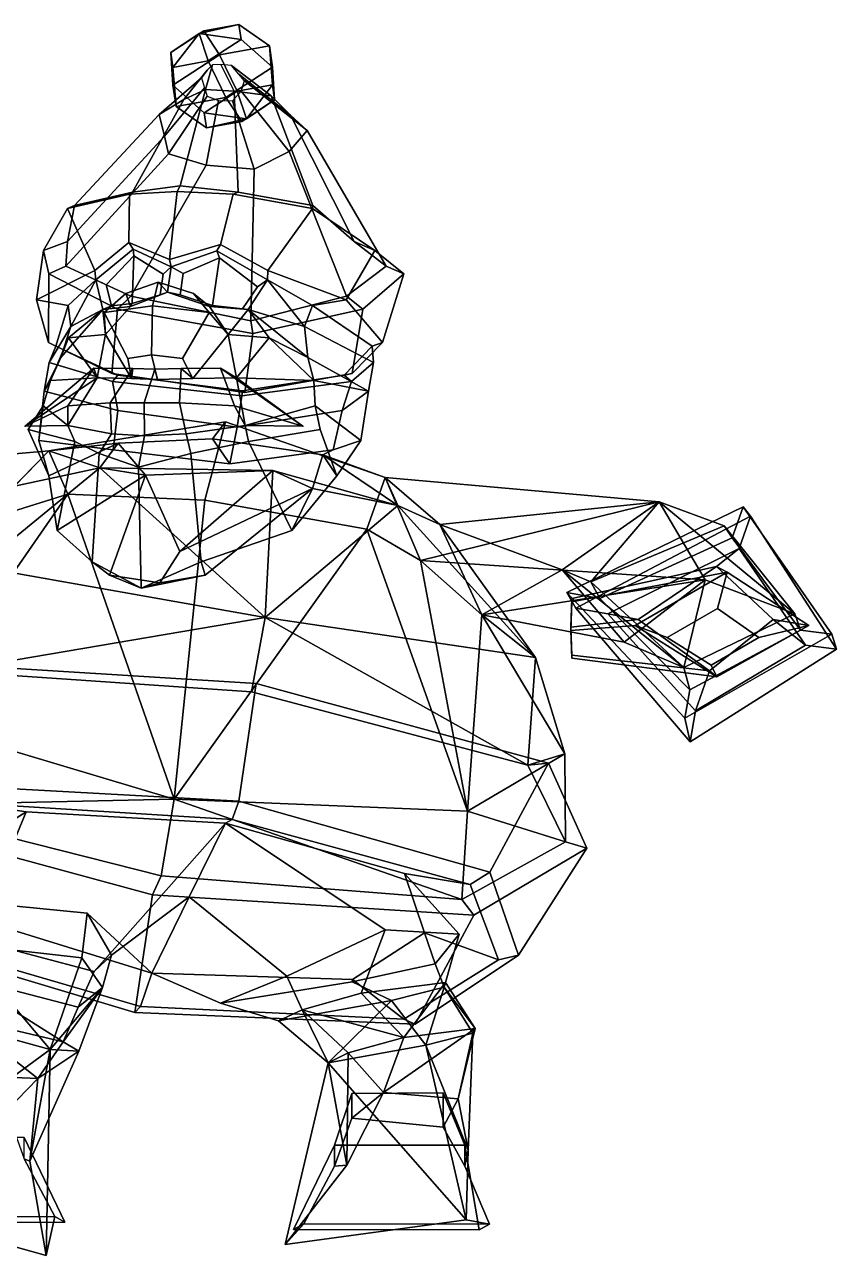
# Model space of a CAD drawing. Extents: x -246 to 247, y -165 to 294.
# Drawn here: x -55.6 to 247.1, y -165.2 to 293.6 of the extents above; entities that cross this region are included whole.
import ezdxf

# ---------------------------------------------------------------- set-up
doc = ezdxf.new("R2010")
doc.units = 0

msp = doc.modelspace()

# ---------------------------------------------------------------- linework, layer by layer
for p in [(-55.373653, 143.900757, 93.041885), (48.183823, 143.900757, 120.596436)]:
    msp.add_point(p)
for points in [[(9.488733, 290.291443, -33.429375), (11.242436, 291.227417, -49.882233), (-1.059914, 283.260742, -44.545975)], [(-1.059914, 283.260742, -44.545975), (11.242436, 291.227417, -49.882233), (17.13516, 282.297119, -61.428799), (-0.263017, 271.030579, -53.882263)], [(-0.230461, 277.665802, -30.458963), (9.488733, 290.291443, -33.429375), (-1.059914, 283.260742, -44.545975)], [(12.901345, 280.037476, -21.708155), (9.488733, 290.291443, -33.429375), (-0.230461, 277.665802, -30.458963)], [(9.488733, 290.291443, -33.429375), (24.374277, 293.599091, -41.131363), (11.242436, 291.227417, -49.882233)], [(25.203732, 288.00415, -27.044352), (24.374277, 293.599091, -41.131363), (9.488733, 290.291443, -33.429375)], [(12.901345, 280.037476, -21.708155), (25.203732, 288.00415, -27.044352), (9.488733, 290.291443, -33.429375)], [(24.374277, 293.599091, -41.131363), (35.706356, 285.651215, -49.053276), (17.13516, 282.297119, -61.428799), (11.242436, 291.227417, -49.882233)], [(36.879379, 277.738708, -29.131155), (35.706356, 285.651215, -49.053276), (24.374277, 293.599091, -41.131363), (25.203732, 288.00415, -27.044352)], [(19.481211, 266.472198, -21.58465), (36.879379, 277.738708, -29.131155), (25.203732, 288.00415, -27.044352), (12.901345, 280.037476, -21.708155)], [(36.846867, 271.103485, -52.554394), (23.715027, 268.731812, -61.305264), (17.13516, 282.297119, -61.428799), (35.706356, 285.651215, -49.053276)], [(36.879379, 277.738708, -29.131155), (37.676315, 265.508545, -38.467384), (36.846867, 271.103485, -52.554394), (35.706356, 285.651215, -49.053276)], [(0.910011, 263.118103, -33.960144), (-0.230461, 277.665802, -30.458963), (-1.059914, 283.260742, -44.545975), (-0.263017, 271.030579, -53.882263)], [(11.412676, 260.765137, -55.969006), (-0.263017, 271.030579, -53.882263), (17.13516, 282.297119, -61.428799), (23.715027, 268.731812, -61.305264)], [(19.481211, 266.472198, -21.58465), (12.901345, 280.037476, -21.708155), (-0.230461, 277.665802, -30.458963), (0.910011, 263.118103, -33.960144)], [(12.54805, 276.663452, -29.748035), (10.357633, 273.718323, -31.031528), (-5.427906, 260.049744, 17.986834), (3.867002, 265.697601, 25.313313)], [(14.523403, 278.665527, -28.905409), (12.54805, 276.663452, -29.748035), (3.867002, 265.697601, 25.313313), (11.874076, 269.427338, 30.135561)], [(14.523403, 278.665527, -28.905409), (11.874076, 269.427338, 30.135561), (22.531794, 268.831757, 29.263174), (17.585625, 278.71106, -29.071726)], [(17.585625, 278.71106, -29.071726), (22.531794, 268.831757, 29.263174), (36.368599, 267.068115, 26.831854), (21.638391, 278.30365, -29.517054)], [(19.481211, 266.472198, -21.58465), (25.373936, 257.541901, -33.131184), (37.676315, 265.508545, -38.467384), (36.879379, 277.738708, -29.131155)], [(21.638391, 278.30365, -29.517054), (36.368599, 267.068115, 26.831854), (43.642792, 259.871552, 17.332489), (24.257172, 275.135956, -31.203341)], [(10.357633, 273.718323, -31.031528), (11.574681, 269.980865, -32.906002), (-3.347291, 251.981079, 7.388399), (-5.427906, 260.049744, 17.986834)], [(0.910011, 263.118103, -33.960144), (-0.263017, 271.030579, -53.882263), (11.412676, 260.765137, -55.969006), (12.242128, 255.170212, -41.881992)], [(27.127636, 258.477844, -49.583988), (23.715027, 268.731812, -61.305264), (36.846867, 271.103485, -52.554394)], [(24.257172, 275.135956, -31.203341), (43.642792, 259.871552, 17.332489), (49.793224, 254.113968, 9.729734), (26.445908, 272.611786, -32.553326)], [(26.445908, 272.611786, -32.553326), (49.793224, 254.113968, 9.729734), (43.091194, 246.350861, -0.392722), (25.153917, 268.749512, -34.333637)], [(37.676315, 265.508545, -38.467384), (27.127636, 258.477844, -49.583988), (36.846867, 271.103485, -52.554394)], [(2.464035, 233.471176, 82.43029), (11.874076, 269.427338, 30.135561), (3.867002, 265.697601, 25.313313), (-15.379179, 231.161682, 70.198868)], [(11.574681, 269.980865, -32.906002), (12.48009, 266.935059, -34.428276), (-1.95173, 245.425079, -1.220586), (-3.347291, 251.981079, 7.388399)], [(12.48009, 266.935059, -34.428276), (16.796679, 265.352509, -35.45562), (12.126672, 241.151352, -6.945466), (-1.95173, 245.425079, -1.220586)], [(19.481211, 266.472198, -21.58465), (0.910011, 263.118103, -33.960144), (12.242128, 255.170212, -41.881992), (25.373936, 257.541901, -33.131184)], [(2.464035, 233.471176, 82.43029), (24.026455, 231.161682, 80.683907), (22.531794, 268.831757, 29.263174), (11.874076, 269.427338, 30.135561)], [(27.127636, 258.477844, -49.583988), (11.412676, 260.765137, -55.969006), (23.715027, 268.731812, -61.305264)], [(25.153917, 268.749512, -34.333637), (43.091194, 246.350861, -0.392722), (30.093634, 239.696579, -9.007212), (21.994122, 265.21698, -35.840405)], [(51.918953, 226.196289, 75.470978), (36.368599, 267.068115, 26.831854), (22.531794, 268.831757, 29.263174), (24.026455, 231.161682, 80.683907)], [(67.375473, 212.723572, 53.606361), (43.642792, 259.871552, 17.332489), (36.368599, 267.068115, 26.831854), (51.918953, 226.196289, 75.470978)], [(-36.992611, 226.19632, 51.813404), (-15.379179, 231.161682, 70.198868), (3.867002, 265.697601, 25.313313), (-5.427906, 260.049744, 17.986834)], [(16.796679, 265.352509, -35.45562), (21.994122, 265.21698, -35.840405), (30.093634, 239.696579, -9.007212), (12.126672, 241.151352, -6.945466)], [(25.373936, 257.541901, -33.131184), (27.127636, 258.477844, -49.583988), (37.676315, 265.508545, -38.467384)], [(-39.539085, 212.723572, 25.158564), (-36.992611, 226.19632, 51.813404), (-5.427906, 260.049744, 17.986834), (-3.347291, 251.981079, 7.388399)], [(12.242128, 255.170212, -41.881992), (11.412676, 260.765137, -55.969006), (27.127636, 258.477844, -49.583988)], [(25.373936, 257.541901, -33.131184), (12.242128, 255.170212, -41.881992), (27.127636, 258.477844, -49.583988)], [(79.194336, 203.515701, 34.311333), (49.793224, 254.113968, 9.729734), (43.642792, 259.871552, 17.332489), (67.375473, 212.723572, 53.606361)], [(64.490845, 192.416779, 11.082755), (43.091194, 246.350861, -0.392722), (49.793224, 254.113968, 9.729734), (79.194336, 203.515701, 34.311333)], [(-40.205948, 203.515701, 2.541332), (-39.539085, 212.723572, 25.158564), (-3.347291, 251.981079, 7.388399), (-1.95173, 245.425079, -1.220586)], [(-15.902767, 192.416809, -10.308359), (-40.205948, 203.515701, 2.541332), (-1.95173, 245.425079, -1.220586), (12.126672, 241.151352, -6.945466)], [(28.759842, 183.163025, -16.396494), (30.093634, 239.696579, -9.007212), (43.091194, 246.350861, -0.392722), (64.490845, 192.416779, 11.082755)], [(28.759842, 183.163025, -16.396494), (-15.902767, 192.416809, -10.308359), (12.126672, 241.151352, -6.945466), (30.093634, 239.696579, -9.007212)], [(-16.408815, 230.452652, 75.625885), (-15.379179, 231.161682, 70.198868), (-36.992611, 226.19632, 51.813404), (-39.603798, 225.027359, 56.648884)], [(-16.749809, 212.394241, 86.351173), (-16.408815, 230.452652, 75.625885), (-39.603798, 225.027359, 56.648884), (-29.433424, 201.945709, 74.152496)], [(-1.486589, 206.02269, 97.277794), (1.298209, 231.43306, 86.811775), (-16.408815, 230.452652, 75.625885), (-16.749809, 212.394241, 86.351173)], [(1.298209, 231.43306, 86.811775), (2.464035, 233.471176, 82.43029), (-15.379179, 231.161682, 70.198868), (-16.408815, 230.452652, 75.625885)], [(-1.486589, 206.02269, 97.277794), (17.51144, 211.687515, 95.785706), (22.222847, 230.452652, 85.904991), (1.298209, 231.43306, 86.811775)], [(1.298209, 231.43306, 86.811775), (22.222847, 230.452652, 85.904991), (24.026455, 231.161682, 80.683907), (2.464035, 233.471176, 82.43029)], [(17.51144, 211.687515, 95.785706), (35.125656, 201.945709, 91.330368), (51.781738, 225.027359, 80.964729), (22.222847, 230.452652, 85.904991)], [(22.222847, 230.452652, 85.904991), (51.781738, 225.027359, 80.964729), (51.918953, 226.196289, 75.470978), (24.026455, 231.161682, 80.683907)], [(-29.433424, 201.945709, 74.152496), (-39.603798, 225.027359, 56.648884), (-48.468525, 209.445374, 25.465231), (-51.069141, 190.991974, 51.455521)], [(-39.603798, 225.027359, 56.648884), (-36.992611, 226.19632, 51.813404), (-39.539085, 212.723572, 25.158564), (-48.468525, 209.445374, 25.465231)], [(35.125656, 201.945709, 91.330368), (64.311928, 190.991974, 82.15609), (74.971718, 209.445343, 58.310184), (51.781738, 225.027359, 80.964729)], [(51.781738, 225.027359, 80.964729), (74.971718, 209.445343, 58.310184), (67.375473, 212.723572, 53.606361), (51.918953, 226.196289, 75.470978)], [(-48.468525, 209.445374, 25.465231), (-39.539085, 212.723572, 25.158564), (-40.205948, 203.515701, 2.541332), (-46.580406, 200.646515, 0.234843)], [(-16.749809, 212.394241, 86.351173), (-29.433424, 201.945709, 74.152496), (-29.015594, 198.424332, 73.755058), (-15.036017, 209.934143, 86.195984)], [(-1.486589, 206.02269, 97.277794), (-16.749809, 212.394241, 86.351173), (-15.036017, 209.934143, 86.195984), (-0.93912, 203.340393, 95.220261)], [(-1.486589, 206.02269, 97.277794), (-0.93912, 203.340393, 95.220261), (16.101395, 209.227402, 94.799324), (17.51144, 211.687515, 95.785706)], [(17.51144, 211.687515, 95.785706), (16.101395, 209.227402, 94.799324), (34.960594, 198.424332, 90.777832), (35.125656, 201.945709, 91.330368)], [(74.971718, 209.445343, 58.310184), (85.872131, 200.646484, 35.477787), (79.194336, 203.515701, 34.311333), (67.375473, 212.723572, 53.606361)], [(-51.069141, 190.991974, 51.455521), (-48.468525, 209.445374, 25.465231), (-46.580406, 200.646515, 0.234843), (-46.647457, 175.084595, 16.512077)], [(-14.833241, 207.361115, 84.39669), (-15.036017, 209.934143, 86.195984), (-29.015594, 198.424332, 73.755058), (-25.122444, 196.617691, 75.234535)], [(-15.396914, 189.662674, 90.11882), (-14.833241, 207.361115, 84.39669), (-25.122444, 196.617691, 75.234535), (-23.102127, 188.707001, 82.655762)], [(-3.958167, 200.600006, 92.201439), (-14.833241, 207.361115, 84.39669), (-15.396914, 189.662674, 90.11882), (-5.059076, 192.91423, 96.338943)], [(-14.833241, 207.361115, 84.39669), (-3.958167, 200.600006, 92.201439), (-0.93912, 203.340393, 95.220261), (-15.036017, 209.934143, 86.195984)], [(17.127075, 206.682648, 92.975563), (16.101395, 209.227402, 94.799324), (-0.93912, 203.340393, 95.220261), (3.599461, 200.767197, 94.343971)], [(3.599461, 200.767197, 94.343971), (2.41186, 192.811371, 98.807297), (14.470349, 188.907196, 97.683014), (17.127075, 206.682648, 92.975563)], [(14.470349, 188.907196, 97.683014), (25.636467, 187.589294, 94.033699), (31.237896, 195.850281, 87.703773), (17.127075, 206.682648, 92.975563)], [(17.127075, 206.682648, 92.975563), (31.237896, 195.850281, 87.703773), (34.960594, 198.424332, 90.777832), (16.101395, 209.227402, 94.799324)], [(64.311928, 190.991974, 82.15609), (77.84095, 175.084595, 49.635925), (85.872131, 200.646484, 35.477787), (74.971718, 209.445343, 58.310184)], [(-39.34177, 188.844986, 56.127876), (-29.015594, 198.424332, 73.755058), (-29.433424, 201.945709, 74.152496), (-51.069141, 190.991974, 51.455521)], [(-46.580406, 200.646515, 0.234843), (-40.205948, 203.515701, 2.541332), (-15.902767, 192.416809, -10.308359), (-20.875126, 187.471146, -13.774316)], [(-5.059076, 192.91423, 96.338943), (-2.302519, 193.813766, 100.344284), (-0.93912, 203.340393, 95.220261), (-3.958167, 200.600006, 92.201439)], [(2.41186, 192.811371, 98.807297), (3.599461, 200.767197, 94.343971), (-0.93912, 203.340393, 95.220261), (-2.302519, 193.813766, 100.344284)], [(51.813274, 188.844986, 80.382393), (64.311928, 190.991974, 82.15609), (35.125656, 201.945709, 91.330368), (34.960594, 198.424332, 90.777832)], [(85.872131, 200.646484, 35.477787), (70.528175, 187.471146, 10.546254), (64.490845, 192.416779, 11.082755), (79.194336, 203.515701, 34.311333)], [(-46.647457, 175.084595, 16.512077), (-46.580406, 200.646515, 0.234843), (-20.875126, 187.471146, -13.774316), (-23.04421, 163.579071, -2.03475)], [(-38.370682, 181.0065, 60.383041), (-29.015594, 198.424332, 73.755058), (-39.34177, 188.844986, 56.127876)], [(-26.354141, 187.444717, 83.508049), (-29.015594, 198.424332, 73.755058), (-38.370682, 181.0065, 60.383041)], [(-23.102127, 188.707001, 82.655762), (-25.122444, 196.617691, 75.234535), (-29.015594, 198.424332, 73.755058), (-26.354141, 187.444717, 83.508049)], [(-7.897873, 188.708893, 122.40847), (-5.723688, 197.613083, 114.237289), (-17.762857, 193.382446, 108.904221), (-25.942303, 186.303619, 111.290123)], [(-5.723688, 197.613083, 114.237289), (-2.302519, 193.813766, 100.344284), (-16.118917, 188.51329, 92.964111), (-17.762857, 193.382446, 108.904221)], [(-7.897873, 188.708893, 122.40847), (13.285981, 186.303619, 121.727982), (7.373881, 193.382446, 115.592598), (-5.723688, 197.613083, 114.237289)], [(-5.723688, 197.613083, 114.237289), (7.373881, 193.382446, 115.592598), (13.354625, 188.51329, 100.806427), (-2.302519, 193.813766, 100.344284)], [(25.636467, 187.589294, 94.033699), (27.804092, 187.444717, 97.918457), (34.960594, 198.424332, 90.777832), (31.237896, 195.850281, 87.703773)], [(27.804092, 187.444717, 97.918457), (48.855888, 181.0065, 83.59227), (34.960594, 198.424332, 90.777832)], [(48.855888, 181.0065, 83.59227), (51.813274, 188.844986, 80.382393), (34.960594, 198.424332, 90.777832)], [(77.84095, 175.084595, 49.635925), (66.576172, 163.579041, 21.81142), (70.528175, 187.471146, 10.546254), (85.872131, 200.646484, 35.477787)], [(-25.942303, 186.303619, 111.290123), (-17.762857, 193.382446, 108.904221), (-16.118917, 188.51329, 92.964111), (-25.390581, 178.053085, 95.121536)], [(-15.396914, 189.662674, 90.11882), (-16.118917, 188.51329, 92.964111), (-2.302519, 193.813766, 100.344284), (-5.059076, 192.91423, 96.338943)], [(14.470349, 188.907196, 97.683014), (2.41186, 192.811371, 98.807297), (-2.302519, 193.813766, 100.344284), (13.354625, 188.51329, 100.806427)], [(13.285981, 186.303619, 121.727982), (20.328066, 178.053085, 107.286346), (13.354625, 188.51329, 100.806427), (7.373881, 193.382446, 115.592598)], [(-51.069141, 190.991974, 51.455521), (-46.647457, 175.084595, 16.512077), (-43.859291, 173.754837, 19.278595), (-39.34177, 188.844986, 56.127876)], [(-39.34177, 188.844986, 56.127876), (-43.859291, 173.754837, 19.278595), (-46.37886, 167.685822, 22.719702), (-38.370682, 181.0065, 60.383041)], [(-15.396914, 189.662674, 90.11882), (-23.102127, 188.707001, 82.655762), (-26.354141, 187.444717, 83.508049), (-16.118917, 188.51329, 92.964111)], [(-25.390581, 178.053085, 95.121536), (-16.118917, 188.51329, 92.964111), (-26.354141, 187.444717, 83.508049)], [(-8.214856, 170.450745, 123.59977), (-7.897873, 188.708893, 122.40847), (-25.942303, 186.303619, 111.290123), (-17.10688, 169.085526, 115.847252)], [(-20.875126, 187.471146, -13.774316), (-15.902767, 192.416809, -10.308359), (28.759842, 183.163025, -16.396494), (29.526154, 178.412949, -19.276506)], [(-8.214856, 170.450745, 123.59977), (3.354136, 169.085526, 121.291512), (13.285981, 186.303619, 121.727982), (-7.897873, 188.708893, 122.40847)], [(14.470349, 188.907196, 97.683014), (13.354625, 188.51329, 100.806427), (27.804092, 187.444717, 97.918457), (25.636467, 187.589294, 94.033699)], [(20.328066, 178.053085, 107.286346), (27.804092, 187.444717, 97.918457), (13.354625, 188.51329, 100.806427)], [(70.528175, 187.471146, 10.546254), (29.526154, 178.412949, -19.276506), (28.759842, 183.163025, -16.396494), (64.490845, 192.416779, 11.082755)], [(51.813274, 188.844986, 80.382393), (48.855888, 181.0065, 83.59227), (74.522827, 167.685822, 54.889194), (74.046585, 173.754807, 50.650963)], [(64.311928, 190.991974, 82.15609), (51.813274, 188.844986, 80.382393), (74.046585, 173.754807, 50.650963), (77.84095, 175.084595, 49.635925)], [(-42.047855, 169.488907, 64.418747), (-26.354141, 187.444717, 83.508049), (-38.370682, 181.0065, 60.383041)], [(-39.227242, 176.862, 88.49437), (-26.354141, 187.444717, 83.508049), (-42.047855, 169.488907, 64.418747)], [(-39.227242, 176.862, 88.49437), (-25.390581, 178.053085, 95.121536), (-26.354141, 187.444717, 83.508049)], [(-17.10688, 169.085526, 115.847252), (-25.942303, 186.303619, 111.290123), (-25.390581, 178.053085, 95.121536), (-15.707724, 161.698257, 104.778862)], [(-23.04421, 163.579071, -2.03475), (-20.875126, 187.471146, -13.774316), (29.526154, 178.412949, -19.276506), (26.603975, 156.443283, -8.294184)], [(3.354136, 169.085526, 121.291512), (7.126174, 161.698257, 110.8545), (20.328066, 178.053085, 107.286346), (13.285981, 186.303619, 121.727982)], [(35.628571, 176.862, 108.411995), (27.804092, 187.444717, 97.918457), (20.328066, 178.053085, 107.286346)], [(66.576172, 163.579041, 21.81142), (26.603975, 156.443283, -8.294184), (29.526154, 178.412949, -19.276506), (70.528175, 187.471146, 10.546254)], [(35.628571, 176.862, 108.411995), (50.041176, 169.488907, 88.921768), (27.804092, 187.444717, 97.918457)], [(50.041176, 169.488907, 88.921768), (48.855888, 181.0065, 83.59227), (27.804092, 187.444717, 97.918457)], [(-38.370682, 181.0065, 60.383041), (-46.37886, 167.685822, 22.719702), (-48.229351, 156.896835, 29.587061), (-42.047855, 169.488907, 64.418747)], [(48.855888, 181.0065, 83.59227), (50.041176, 169.488907, 88.921768), (72.715721, 156.896835, 61.768097), (74.522827, 167.685822, 54.889194)], [(-46.647457, 175.084595, 16.512077), (-23.04421, 163.579071, -2.03475), (-20.831615, 162.963928, 0.012268), (-43.859291, 173.754837, 19.278595)], [(-45.896523, 160.959732, 66.597397), (-39.227242, 176.862, 88.49437), (-42.047855, 169.488907, 64.418747)], [(-28.561922, 161.935654, 94.477875), (-39.227242, 176.862, 88.49437), (-45.896523, 160.959732, 66.597397)], [(-28.561922, 161.935654, 94.477875), (-25.390581, 178.053085, 95.121536), (-39.227242, 176.862, 88.49437)], [(-15.707724, 161.698257, 104.778862), (-25.390581, 178.053085, 95.121536), (-28.561922, 161.935654, 94.477875)], [(7.126174, 161.698257, 110.8545), (23.399927, 161.935654, 108.303871), (20.328066, 178.053085, 107.286346)], [(23.399927, 161.935654, 108.303871), (35.628571, 176.862, 108.411995), (20.328066, 178.053085, 107.286346)], [(23.399927, 161.935654, 108.303871), (52.29818, 160.959732, 92.725021), (35.628571, 176.862, 108.411995)], [(52.29818, 160.959732, 92.725021), (50.041176, 169.488907, 88.921768), (35.628571, 176.862, 108.411995)], [(77.84095, 175.084595, 49.635925), (74.046585, 173.754807, 50.650963), (63.63884, 162.963928, 22.488148), (66.576172, 163.579041, 21.81142)], [(-46.37886, 167.685822, 22.719702), (-43.859291, 173.754837, 19.278595), (-20.831615, 162.963928, 0.012268), (-22.772303, 160.530411, -1.959683)], [(-8.214856, 170.450745, 123.59977), (-17.10688, 169.085526, 115.847252), (-15.707724, 161.698257, 104.778862), (-6.020934, 161.320435, 114.319084)], [(-8.214856, 170.450745, 123.59977), (-6.020934, 161.320435, 114.319084), (7.126174, 161.698257, 110.8545), (3.354136, 169.085526, 121.291512)], [(74.522827, 167.685822, 54.889194), (66.302902, 160.530396, 21.741426), (63.63884, 162.963928, 22.488148), (74.046585, 173.754807, 50.650963)], [(-39.495613, 151.480621, 115.089958), (-29.791348, 165.568573, 108.579651), (-55.373653, 143.900757, 93.041885)], [(-29.791348, 165.568573, 108.579651), (-28.561922, 161.935654, 94.477875), (-55.373653, 143.900757, 93.041885)], [(-42.047855, 169.488907, 64.418747), (-48.229351, 156.896835, 29.587061), (-45.896523, 160.959732, 66.597397)], [(-48.229351, 156.896835, 29.587061), (-46.37886, 167.685822, 22.719702), (-22.772303, 160.530411, -1.959683), (-20.819963, 149.775833, 1.701144)], [(-15.211959, 165.379822, 112.678337), (-29.791348, 165.568573, 108.579651), (-39.495613, 151.480621, 115.089958), (-23.708868, 152.581635, 128.74057)], [(-29.791348, 165.568573, 108.579651), (-15.211959, 165.379822, 112.678337), (-15.707724, 161.698257, 104.778862), (-28.561922, 161.935654, 94.477875)], [(-23.708868, 152.581635, 128.74057), (-10.962204, 152.641678, 132.889709), (-7.036006, 165.099533, 118.133995), (-15.211959, 165.379822, 112.678337)], [(-7.036006, 165.099533, 118.133995), (-6.020934, 161.320435, 114.319084), (-15.707724, 161.698257, 104.778862), (-15.211959, 165.379822, 112.678337)], [(2.160919, 152.581635, 135.624008), (2.770129, 165.379822, 117.463005), (-7.036006, 165.099533, 118.133995), (-10.962204, 152.641678, 132.889709)], [(-7.036006, 165.099533, 118.133995), (2.770129, 165.379822, 117.463005), (7.126174, 161.698257, 110.8545), (-6.020934, 161.320435, 114.319084)], [(2.770129, 165.379822, 117.463005), (2.160919, 152.581635, 135.624008), (22.644123, 151.480621, 131.624084), (17.458555, 165.568573, 121.151894)], [(17.458555, 165.568573, 121.151894), (23.399927, 161.935654, 108.303871), (7.126174, 161.698257, 110.8545), (2.770129, 165.379822, 117.463005)], [(22.644123, 151.480621, 131.624084), (48.183823, 143.900757, 120.596436), (17.458555, 165.568573, 121.151894)], [(17.458555, 165.568573, 121.151894), (48.183823, 143.900757, 120.596436), (23.399927, 161.935654, 108.303871)], [(50.041176, 169.488907, 88.921768), (52.29818, 160.959732, 92.725021), (72.715721, 156.896835, 61.768097)], [(72.715721, 156.896835, 61.768097), (62.789394, 149.775833, 23.947903), (66.302902, 160.530396, 21.741426), (74.522827, 167.685822, 54.889194)], [(-55.373653, 143.900757, 93.041885), (-28.561922, 161.935654, 94.477875), (-39.428295, 144.154968, 106.835037)], [(-48.609985, 151.455643, 70.361153), (-45.896523, 160.959732, 66.597397), (-48.229351, 156.896835, 29.587061), (-50.241714, 138.506271, 38.898525)], [(-48.609985, 151.455643, 70.361153), (-39.428295, 144.154968, 106.835037), (-28.561922, 161.935654, 94.477875), (-45.896523, 160.959732, 66.597397)], [(-23.04421, 163.579071, -2.03475), (26.603975, 156.443283, -8.294184), (25.637537, 157.046906, -4.662042), (-20.831615, 162.963928, 0.012268)], [(-22.772303, 160.530411, -1.959683), (-20.831615, 162.963928, 0.012268), (25.637537, 157.046906, -4.662042), (25.469488, 155.213898, -4.030464)], [(52.782333, 151.455643, 97.3396), (52.29818, 160.959732, 92.725021), (23.399927, 161.935654, 108.303871), (26.688189, 144.154968, 124.427299)], [(48.183823, 143.900757, 120.596436), (26.688189, 144.154968, 124.427299), (23.399927, 161.935654, 108.303871)], [(66.302902, 160.530396, 21.741426), (25.469488, 155.213898, -4.030464), (25.637537, 157.046906, -4.662042), (63.63884, 162.963928, 22.488148)], [(66.576172, 163.579041, 21.81142), (63.63884, 162.963928, 22.488148), (25.637537, 157.046906, -4.662042), (26.603975, 156.443283, -8.294184)], [(52.782333, 151.455643, 97.3396), (69.834419, 138.506271, 70.848351), (72.715721, 156.896835, 61.768097), (52.29818, 160.959732, 92.725021)], [(-50.241714, 138.506271, 38.898525), (-48.229351, 156.896835, 29.587061), (-20.819963, 149.775833, 1.701144), (-22.509218, 135.046112, 11.226212)], [(-20.819963, 149.775833, 1.701144), (-22.772303, 160.530411, -1.959683), (25.469488, 155.213898, -4.030464), (23.751001, 143.577148, 2.428065)], [(62.789394, 149.775833, 23.947903), (23.751001, 143.577148, 2.428065), (25.469488, 155.213898, -4.030464), (66.302902, 160.530396, 21.741426)], [(69.834419, 138.506271, 70.848351), (59.521553, 135.046112, 33.05294), (62.789394, 149.775833, 23.947903), (72.715721, 156.896835, 61.768097)], [(-39.428295, 144.154968, 106.835037), (-39.495613, 151.480621, 115.089958), (-55.373653, 143.900757, 93.041885)], [(-48.609985, 151.455643, 70.361153), (-54.200329, 142.706329, 76.452316), (-36.845512, 138.196548, 99.865677), (-39.428295, 144.154968, 106.835037)], [(-46.579216, 125.398247, 50.492161), (-54.200329, 142.706329, 76.452316), (-48.609985, 151.455643, 70.361153), (-50.241714, 138.506271, 38.898525)], [(-23.708868, 152.581635, 128.74057), (-39.495613, 151.480621, 115.089958), (-39.428295, 144.154968, 106.835037), (-23.178751, 140.992569, 122.734764)], [(-10.962204, 152.641678, 132.889709), (-23.708868, 152.581635, 128.74057), (-23.178751, 140.992569, 122.734764), (-10.883986, 140.301559, 132.595734)], [(-10.962204, 152.641678, 132.889709), (-10.883986, 140.301559, 132.595734), (4.685638, 140.992569, 130.148926), (2.160919, 152.581635, 135.624008)], [(2.160919, 152.581635, 135.624008), (4.685638, 140.992569, 130.148926), (26.688189, 144.154968, 124.427299), (22.644123, 151.480621, 131.624084)], [(26.688189, 144.154968, 124.427299), (48.183823, 143.900757, 120.596436), (22.644123, 151.480621, 131.624084)], [(52.782333, 151.455643, 97.3396), (26.688189, 144.154968, 124.427299), (27.91053, 138.196548, 117.095955), (54.606293, 142.706299, 105.403557)], [(60.894482, 125.398247, 79.088737), (69.834419, 138.506271, 70.848351), (52.782333, 151.455643, 97.3396), (54.606293, 142.706299, 105.403557)], [(-22.509218, 135.046112, 11.226212), (-20.819963, 149.775833, 1.701144), (23.751001, 143.577148, 2.428065), (20.959698, 129.926254, 12.918537)], [(59.521553, 135.046112, 33.05294), (20.959698, 129.926254, 12.918537), (23.751001, 143.577148, 2.428065), (62.789394, 149.775833, 23.947903)], [(-36.845512, 138.196548, 99.865677), (-54.200329, 142.706329, 76.452316), (-46.579216, 125.398247, 50.492161), (-43.385975, 105.020393, 78.87365)], [(19.396191, 145.529587, -34.352974), (11.613994, 116.379967, -76.931244), (-39.41206, 118.527008, -71.399902), (-46.563896, 134.768341, -25.793898)], [(19.396191, 145.529587, -34.352974), (-46.563896, 134.768341, -25.793898), (-20.675716, 137.621201, 12.156538), (14.442807, 139.216171, -5.86025)], [(-27.747854, 133.69606, 127.155319), (-23.178751, 140.992569, 122.734764), (-39.428295, 144.154968, 106.835037), (-36.845512, 138.196548, 99.865677)], [(6.453642, 133.69606, 136.255646), (27.91053, 138.196548, 117.095955), (26.688189, 144.154968, 124.427299), (4.685638, 140.992569, 130.148926)], [(19.396191, 145.529587, -34.352974), (78.827293, 124.737747, -32.840267), (72.10202, 105.564072, -79.276779), (11.613994, 116.379967, -76.931244)], [(14.442807, 139.216171, -5.86025), (55.579418, 133.232529, 16.870256), (78.827293, 124.737747, -32.840267), (19.396191, 145.529587, -34.352974)], [(27.91053, 138.196548, 117.095955), (44.01862, 105.020393, 102.130249), (60.894482, 125.398247, 79.088737), (54.606293, 142.706299, 105.403557)], [(-46.579216, 125.398247, 50.492161), (-50.241714, 138.506271, 38.898525), (-22.509218, 135.046112, 11.226212), (-20.675716, 137.621201, 12.156538)], [(-30.318764, 93.321976, 124.054771), (-27.747854, 133.69606, 127.155319), (-36.845512, 138.196548, 99.865677), (-43.385975, 105.020393, 78.87365)], [(-13.031687, 128.60907, 140.667389), (-10.883986, 140.301559, 132.595734), (-23.178751, 140.992569, 122.734764), (-27.747854, 133.69606, 127.155319)], [(-20.675716, 137.621201, 12.156538), (-22.509218, 135.046112, 11.226212), (20.959698, 129.926254, 12.918537), (14.442807, 139.216171, -5.86025)], [(-13.031687, 128.60907, 140.667389), (6.453642, 133.69606, 136.255646), (4.685638, 140.992569, 130.148926), (-10.883986, 140.301559, 132.595734)], [(10.225477, 93.321976, 134.842773), (44.01862, 105.020393, 102.130249), (27.91053, 138.196548, 117.095955), (6.453642, 133.69606, 136.255646)], [(55.579418, 133.232529, 16.870256), (14.442807, 139.216171, -5.86025), (20.959698, 129.926254, 12.918537), (59.521553, 135.046112, 33.05294)], [(60.894482, 125.398247, 79.088737), (55.579418, 133.232529, 16.870256), (59.521553, 135.046112, 33.05294), (69.834419, 138.506271, 70.848351)], [(-59.266983, 121.488464, 17.689802), (-46.563896, 134.768341, -25.793898), (-183.949112, 122.675743, 17.325459)], [(-72.480476, 108.242477, -51.932365), (-183.949112, 122.675743, 17.325459), (-46.563896, 134.768341, -25.793898)], [(-72.480476, 108.242477, -51.932365), (-46.563896, 134.768341, -25.793898), (-39.41206, 118.527008, -71.399902)], [(-59.266983, 121.488464, 17.689802), (-27.549711, 128.319641, 23.47368), (-46.563896, 134.768341, -25.793898)], [(-43.385975, 105.020393, 78.87365), (-46.579216, 125.398247, 50.492161), (-20.675716, 137.621201, 12.156538), (-10.543254, 125.702454, 40.461071)], [(-46.563896, 134.768341, -25.793898), (-27.549711, 128.319641, 23.47368), (-20.675716, 137.621201, 12.156538)], [(-12.070813, 83.495598, 137.056152), (-13.031687, 128.60907, 140.667389), (-27.747854, 133.69606, 127.155319), (-30.318764, 93.321976, 124.054771)], [(-27.549711, 128.319641, 23.47368), (-10.543254, 125.702454, 40.461071), (-20.675716, 137.621201, 12.156538)], [(-12.070813, 83.495598, 137.056152), (10.225477, 93.321976, 134.842773), (6.453642, 133.69606, 136.255646), (-13.031687, 128.60907, 140.667389)], [(44.01862, 105.020393, 102.130249), (51.800789, 120.703026, 45.830765), (55.579418, 133.232529, 16.870256), (60.894482, 125.398247, 79.088737)], [(83.557816, 114.315056, 14.963841), (55.579418, 133.232529, 16.870256), (51.800789, 120.703026, 45.830765)], [(78.827293, 124.737747, -32.840267), (55.579418, 133.232529, 16.870256), (83.557816, 114.315056, 14.963841)], [(34.1409, 72.601967, 95.392113), (-27.549711, 128.319641, 23.47368), (-72.597603, 91.440247, 71.724319)], [(-72.597603, 91.440247, 71.724319), (-27.549711, 128.319641, 23.47368), (-59.266983, 121.488464, 17.689802)], [(-30.318764, 93.321976, 124.054771), (-43.385975, 105.020393, 78.87365), (-10.543254, 125.702454, 40.461071), (-23.926926, 88.387573, 109.725159)], [(36.993256, 127.382523, 16.273121), (-10.543254, 125.702454, 40.461071), (-27.549711, 128.319641, 23.47368)], [(34.1409, 72.601967, 95.392113), (36.993256, 127.382523, 16.273121), (-27.549711, 128.319641, 23.47368)], [(-23.926926, 88.387573, 109.725159), (-10.543254, 125.702454, 40.461071), (2.321335, 97.208702, 82.96656), (-5.165877, 85.460968, 111.10553)], [(2.321335, 97.208702, 82.96656), (-10.543254, 125.702454, 40.461071), (36.993256, 127.382523, 16.273121)], [(2.321335, 97.208702, 82.96656), (36.993256, 127.382523, 16.273121), (51.800789, 120.703026, 45.830765)], [(34.1409, 72.601967, 95.392113), (83.557816, 114.315056, 14.963841), (36.993256, 127.382523, 16.273121)], [(36.993256, 127.382523, 16.273121), (83.557816, 114.315056, 14.963841), (51.800789, 120.703026, 45.830765)], [(92.049423, 93.790192, -59.257282), (72.10202, 105.564072, -79.276779), (78.827293, 124.737747, -32.840267)], [(99.284752, 107.250801, 12.221999), (78.827293, 124.737747, -32.840267), (83.557816, 114.315056, 14.963841)], [(99.284752, 107.250801, 12.221999), (181.062744, 115.644661, 15.526751), (78.827293, 124.737747, -32.840267)], [(92.049423, 93.790192, -59.257282), (78.827293, 124.737747, -32.840267), (181.062744, 115.644661, 15.526751)], [(11.800315, 88.387573, 119.231453), (-5.165877, 85.460968, 111.10553), (2.321335, 97.208702, 82.96656), (51.800789, 120.703026, 45.830765)], [(10.225477, 93.321976, 134.842773), (11.800315, 88.387573, 119.231453), (51.800789, 120.703026, 45.830765), (44.01862, 105.020393, 102.130249)], [(-98.003471, 34.182751, -72.679703), (-39.41206, 118.527008, -71.399902), (0.151376, 4.847528, -115.220268)], [(-98.003471, 34.182751, -72.679703), (-72.480476, 108.242477, -51.932365), (-39.41206, 118.527008, -71.399902)], [(0.151376, 4.847528, -115.220268), (-39.41206, 118.527008, -71.399902), (11.613994, 116.379967, -76.931244)], [(0.151376, 4.847528, -115.220268), (11.613994, 116.379967, -76.931244), (72.10202, 105.564072, -79.276779)], [(92.049423, 93.790192, -59.257282), (181.062744, 115.644661, 15.526751), (198.176163, 86.684364, -11.309868)], [(99.284752, 107.250801, 12.221999), (144.863724, 90.347351, 45.537708), (181.062744, 115.644661, 15.526751)], [(155.509415, 85.937904, 62.767063), (181.062744, 115.644661, 15.526751), (144.863724, 90.347351, 45.537708)], [(155.509415, 85.937904, 62.767063), (205.317001, 106.708366, 63.252754), (181.062744, 115.644661, 15.526751)], [(231.637161, 73.960526, 54.841671), (198.176163, 86.684364, -11.309868), (181.062744, 115.644661, 15.526751)], [(231.637161, 73.960526, 54.841671), (181.062744, 115.644661, 15.526751), (205.317001, 106.708366, 63.252754)], [(34.1409, 72.601967, 95.392113), (134.940842, 57.693859, 51.21846), (83.557816, 114.315056, 14.963841)], [(134.940842, 57.693859, 51.21846), (99.284752, 107.250801, 12.221999), (83.557816, 114.315056, 14.963841)], [(146.667465, 81.896141, 100.521858), (149.951538, 76.063263, 133.888535), (215.074783, 110.404816, 135.115967), (212.316147, 113.809471, 102.061417)], [(146.667465, 81.896141, 100.521858), (212.316147, 113.809471, 102.061417), (208.279831, 102.274055, 100.068977), (158.869507, 79.657974, 99.188438)], [(149.951538, 76.063263, 133.888535), (161.950485, 73.899605, 132.584671), (210.93161, 98.305313, 133.019501), (215.074783, 110.404816, 135.115967)], [(245.424667, 66.358398, 90.240593), (233.685562, 67.886971, 91.399597), (208.279831, 102.274055, 100.068977), (212.316147, 113.809471, 102.061417)], [(247.12114, 60.775322, 123.772545), (215.074783, 110.404816, 135.115967), (210.93161, 98.305313, 133.019501), (235.563812, 62.317818, 124.921043)], [(247.12114, 60.775322, 123.772545), (245.424667, 66.358398, 90.240593), (212.316147, 113.809471, 102.061417), (215.074783, 110.404816, 135.115967)], [(109.534958, 0.436373, -93.185555), (0.151376, 4.847528, -115.220268), (72.10202, 105.564072, -79.276779)], [(109.534958, 0.436373, -93.185555), (72.10202, 105.564072, -79.276779), (92.049423, 93.790192, -59.257282)], [(134.940842, 57.693859, 51.21846), (114.976242, 73.563751, -24.24507), (99.284752, 107.250801, 12.221999)], [(114.976242, 73.563751, -24.24507), (144.863724, 90.347351, 45.537708), (99.284752, 107.250801, 12.221999)], [(205.317001, 106.708366, 63.252754), (155.509415, 85.937904, 62.767063), (158.869507, 79.657974, 99.188438), (208.279831, 102.274055, 100.068977)], [(233.685562, 67.886971, 91.399597), (231.637161, 73.960526, 54.841671), (205.317001, 106.708366, 63.252754), (208.279831, 102.274055, 100.068977)], [(173.27359, 71.801552, 117.270477), (202.399612, 91.616417, 117.967644), (210.93161, 98.305313, 133.019501), (161.950485, 73.899605, 132.584671)], [(223.582199, 71.801552, 117.270477), (235.563812, 62.317818, 124.921043), (210.93161, 98.305313, 133.019501), (202.399612, 91.616417, 117.967644)], [(-12.070813, 83.495598, 137.056152), (-30.318764, 93.321976, 124.054771), (-23.926926, 88.387573, 109.725159)], [(-12.070813, 83.495598, 137.056152), (11.800315, 88.387573, 119.231453), (10.225477, 93.321976, 134.842773)], [(109.534958, 0.436373, -93.185555), (92.049423, 93.790192, -59.257282), (114.976242, 73.563751, -24.24507)], [(114.976242, 73.563751, -24.24507), (92.049423, 93.790192, -59.257282), (198.176163, 86.684364, -11.309868)], [(-83.709167, 52.606632, 80.079399), (34.1409, 72.601967, 95.392113), (-72.597603, 91.440247, 71.724319)], [(-12.070813, 83.495598, 137.056152), (-23.926926, 88.387573, 109.725159), (-5.165877, 85.460968, 111.10553)], [(-12.070813, 83.495598, 137.056152), (-5.165877, 85.460968, 111.10553), (11.800315, 88.387573, 119.231453)], [(168.02356, 63.331944, 12.983337), (144.863724, 90.347351, 45.537708), (114.976242, 73.563751, -24.24507)], [(190.245956, 53.970127, 53.896889), (144.863724, 90.347351, 45.537708), (168.02356, 63.331944, 12.983337)], [(190.245956, 53.970127, 53.896889), (155.509415, 85.937904, 62.767063), (144.863724, 90.347351, 45.537708)], [(148.071701, 67.745331, 166.888092), (172.084656, 69.622917, 166.612457), (206.393738, 89.44091, 151.995941), (148.491119, 78.447037, 167.1409)], [(148.159927, 68.921791, 153.597961), (148.451172, 79.621834, 153.869873), (202.399612, 91.616417, 117.967644), (173.27359, 71.801552, 117.270477)], [(148.491119, 78.447037, 167.1409), (206.393738, 89.44091, 151.995941), (202.399612, 91.616417, 117.967644), (148.451172, 79.621834, 153.869873)], [(184.03537, 65.181305, 221.560791), (202.826111, 75.908417, 221.513748), (206.393738, 89.44091, 151.995941), (172.084656, 69.622917, 166.612457)], [(236.896637, 69.622917, 151.347656), (223.582199, 71.801552, 117.270477), (202.399612, 91.616417, 117.967644), (206.393738, 89.44091, 151.995941)], [(218.22673, 65.181305, 210.112213), (236.896637, 69.622917, 151.347656), (206.393738, 89.44091, 151.995941), (202.826111, 75.908417, 221.513748)], [(168.02356, 63.331944, 12.983337), (114.976242, 73.563751, -24.24507), (198.176163, 86.684364, -11.309868)], [(155.509415, 85.937904, 62.767063), (190.245956, 53.970127, 53.896889), (192.467453, 45.611214, 89.989159), (158.869507, 79.657974, 99.188438)], [(190.245956, 53.970127, 53.896889), (168.02356, 63.331944, 12.983337), (198.176163, 86.684364, -11.309868)], [(190.245956, 53.970127, 53.896889), (198.176163, 86.684364, -11.309868), (231.637161, 73.960526, 54.841671)], [(190.61264, 35.004787, 88.02179), (192.540451, 26.285103, 121.857765), (149.951538, 76.063263, 133.888535), (146.667465, 81.896141, 100.521858)], [(190.61264, 35.004787, 88.02179), (146.667465, 81.896141, 100.521858), (158.869507, 79.657974, 99.188438), (192.467453, 45.611214, 89.989159)], [(148.071701, 67.745331, 166.888092), (148.491119, 78.447037, 167.1409), (148.451172, 79.621834, 153.869873), (148.159927, 68.921791, 153.597961)], [(145.833511, 21.800224, -31.519167), (109.534958, 0.436373, -93.185555), (114.976242, 73.563751, -24.24507)], [(134.940842, 57.693859, 51.21846), (145.833511, 21.800224, -31.519167), (114.976242, 73.563751, -24.24507)], [(192.540451, 26.285103, 121.857765), (194.559692, 37.738766, 123.981102), (161.950485, 73.899605, 132.584671), (149.951538, 76.063263, 133.888535)], [(199.751801, 52.658203, 116.733826), (173.27359, 71.801552, 117.270477), (161.950485, 73.899605, 132.584671), (194.559692, 37.738766, 123.981102)], [(200.423996, 54.813236, 221.750931), (218.22673, 65.181305, 210.112213), (202.826111, 75.908417, 221.513748), (184.03537, 65.181305, 221.560791)], [(190.245956, 53.970127, 53.896889), (231.637161, 73.960526, 54.841671), (233.685562, 67.886971, 91.399597), (192.467453, 45.611214, 89.989159)], [(-83.709167, 52.606632, 80.079399), (28.988962, 44.881401, 98.783516), (34.1409, 72.601967, 95.392113)], [(132.064972, 17.521107, 58.759808), (34.1409, 72.601967, 95.392113), (28.988962, 44.881401, 98.783516)], [(132.064972, 17.521107, 58.759808), (134.940842, 57.693859, 51.21846), (34.1409, 72.601967, 95.392113)], [(148.452988, 57.40601, 166.700348), (202.580856, 50.476036, 150.866348), (172.084656, 69.622917, 166.612457), (148.071701, 67.745331, 166.888092)], [(148.452988, 57.40601, 166.700348), (148.071701, 67.745331, 166.888092), (148.159927, 68.921791, 153.597961), (148.424698, 58.5844, 153.388672)], [(148.424698, 58.5844, 153.388672), (148.159927, 68.921791, 153.597961), (173.27359, 71.801552, 117.270477), (199.751801, 52.658203, 116.733826)], [(200.423996, 54.813236, 221.750931), (184.03537, 65.181305, 221.560791), (172.084656, 69.622917, 166.612457), (202.580856, 50.476036, 150.866348)], [(199.751801, 52.658203, 116.733826), (194.559692, 37.738766, 123.981102), (235.563812, 62.317818, 124.921043), (223.582199, 71.801552, 117.270477)], [(202.580856, 50.476036, 150.866348), (199.751801, 52.658203, 116.733826), (223.582199, 71.801552, 117.270477), (236.896637, 69.622917, 151.347656)], [(200.423996, 54.813236, 221.750931), (202.580856, 50.476036, 150.866348), (236.896637, 69.622917, 151.347656), (218.22673, 65.181305, 210.112213)], [(190.61264, 35.004787, 88.02179), (192.467453, 45.611214, 89.989159), (233.685562, 67.886971, 91.399597), (245.424667, 66.358398, 90.240593)], [(190.61264, 35.004787, 88.02179), (245.424667, 66.358398, 90.240593), (247.12114, 60.775322, 123.772545), (192.540451, 26.285103, 121.857765)], [(192.540451, 26.285103, 121.857765), (247.12114, 60.775322, 123.772545), (235.563812, 62.317818, 124.921043), (194.559692, 37.738766, 123.981102)], [(24.28257, 4.091223, 131.457153), (30.814562, 47.936504, 111.245468), (-89.014275, 55.457413, 89.360626), (-80.01622, 9.874471, 107.69471)], [(30.814562, 47.936504, 111.245468), (28.988962, 44.881401, 98.783516), (-83.709167, 52.606632, 80.079399), (-89.014275, 55.457413, 89.360626)], [(132.064972, 17.521107, 58.759808), (145.833511, 21.800224, -31.519167), (134.940842, 57.693859, 51.21846)], [(148.452988, 57.40601, 166.700348), (148.424698, 58.5844, 153.388672), (199.751801, 52.658203, 116.733826), (202.580856, 50.476036, 150.866348)], [(24.28257, 4.091223, 131.457153), (117.941605, -22.31406, 88.13546), (139.774536, 18.255665, 66.755119), (30.814562, 47.936504, 111.245468)], [(30.814562, 47.936504, 111.245468), (139.774536, 18.255665, 66.755119), (132.064972, 17.521107, 58.759808), (28.988962, 44.881401, 98.783516)], [(-108.348312, 2.481518, -70.606697), (-98.003471, 34.182751, -72.679703), (0.151376, 4.847528, -115.220268)], [(146.093246, -11.094174, -17.11734), (109.534958, 0.436373, -93.185555), (145.833511, 21.800224, -31.519167)], [(132.064972, 17.521107, 58.759808), (146.093246, -11.094174, -17.11734), (145.833511, 21.800224, -31.519167)], [(139.774536, 18.255665, 66.755119), (117.941605, -22.31406, 88.13546), (128.649429, -53.33741, 4.247531), (154.087799, -13.353933, -17.489046)], [(154.087799, -13.353933, -17.489046), (146.093246, -11.094174, -17.11734), (132.064972, 17.521107, 58.759808), (139.774536, 18.255665, 66.755119)], [(24.28257, 4.091223, 131.457153), (-80.01622, 9.874471, 107.69471), (-76.122986, 3.381963, 100.239716), (21.888922, -2.776843, 120.752884)], [(-108.348312, 2.481518, -70.606697), (0.151376, 4.847528, -115.220268), (-4.643865, -23.716309, -111.079773)], [(107.425812, -32.604008, -91.926285), (-4.643865, -23.716309, -111.079773), (0.151376, 4.847528, -115.220268)], [(107.425812, -32.604008, -91.926285), (0.151376, 4.847528, -115.220268), (109.534958, 0.436373, -93.185555)], [(-116.856514, -1.183969, -80.914658), (-108.348312, 2.481518, -70.606697), (-4.643865, -23.716309, -111.079773), (-7.869262, -30.764492, -125.447624)], [(-76.122986, 3.381963, 100.239716), (-110.731255, -17.324879, 29.16811), (-81.490303, -16.480547, 23.839458), (-55.03236, 0.136018, 80.397545)], [(-55.03236, 0.136018, 80.397545), (-81.490303, -16.480547, 23.839458), (-87.568588, -41.667065, 23.784578), (-74.753593, -47.452412, 62.879532)], [(21.888922, -2.776843, 120.752884), (-76.122986, 3.381963, 100.239716), (-55.03236, 0.136018, 80.397545), (19.338663, -4.121726, 97.589653)], [(19.338663, -4.121726, 97.589653), (-55.03236, 0.136018, 80.397545), (-74.753593, -47.452412, 62.879532), (-29.586826, -59.351898, 81.812363)], [(24.28257, 4.091223, 131.457153), (21.888922, -2.776843, 120.752884), (110.517723, -26.966366, 81.798653), (117.941605, -22.31406, 88.13546)], [(146.093246, -11.094174, -17.11734), (107.425812, -32.604008, -91.926285), (109.534958, 0.436373, -93.185555)], [(-107.858459, -46.766903, -62.580574), (-116.856514, -1.183969, -80.914658), (-7.869262, -30.764492, -125.447624), (-14.418143, -74.640297, -105.225502)], [(5.859392, -31.543537, 15.15423), (19.338663, -4.121726, 97.589653), (-29.586826, -59.351898, 81.812363), (-23.172699, -53.327377, 19.687599)], [(42.264988, -61.102215, 29.503063), (78.88649, -43.880447, 79.739197), (19.338663, -4.121726, 97.589653), (5.859392, -31.543537, 15.15423)], [(21.888922, -2.776843, 120.752884), (19.338663, -4.121726, 97.589653), (86.125893, -22.81674, 66.450386), (110.517723, -26.966366, 81.798653)], [(19.338663, -4.121726, 97.589653), (78.88649, -43.880447, 79.739197), (106.514839, -45.476498, 38.371788), (86.125893, -22.81674, 66.450386)], [(128.649429, -53.33741, 4.247531), (90.099365, -78.955444, -82.139816), (111.932289, -38.385708, -103.520157), (154.087799, -13.353933, -17.489046)], [(111.932289, -38.385708, -103.520157), (107.425812, -32.604008, -91.926285), (146.093246, -11.094174, -17.11734), (154.087799, -13.353933, -17.489046)], [(86.125893, -22.81674, 66.450386), (106.514839, -45.476498, 38.371788), (97.555405, -56.517509, -1.819726), (93.540611, -44.941101, 6.545509)], [(110.517723, -26.966366, 81.798653), (86.125893, -22.81674, 66.450386), (93.540611, -44.941101, 6.545509), (121.152763, -55.029907, 6.256783)], [(117.941605, -22.31406, 88.13546), (110.517723, -26.966366, 81.798653), (121.152763, -55.029907, 6.256783), (128.649429, -53.33741, 4.247531)], [(111.932289, -38.385708, -103.520157), (-7.869262, -30.764492, -125.447624), (-4.643865, -23.716309, -111.079773), (107.425812, -32.604008, -91.926285)], [(-8.16004, -60.064232, -70.584663), (5.859392, -31.543537, 15.15423), (-23.172699, -53.327377, 19.687599), (-32.248543, -37.606911, -42.626385)], [(90.099365, -78.955444, -82.139816), (-14.418143, -74.640297, -105.225502), (-7.869262, -30.764492, -125.447624), (111.932289, -38.385708, -103.520157)], [(42.264988, -61.102215, 29.503063), (5.859392, -31.543537, 15.15423), (-8.16004, -60.064232, -70.584663), (17.446671, -71.186554, -32.40033)], [(-79.182449, -49.185802, -2.75259), (-76.483711, -33.318176, -18.00565), (-32.248543, -37.606911, -42.626385), (-34.259418, -54.339508, -14.456544)], [(-74.50177, -39.471943, -38.671879), (-8.16004, -60.064232, -70.584663), (-32.248543, -37.606911, -42.626385), (-76.483711, -33.318176, -18.00565)], [(-100.762138, -46.743149, -50.446377), (-12.359497, -72.45076, -88.70079), (-8.16004, -60.064232, -70.584663), (-74.50177, -39.471943, -38.671879)], [(-26.550524, -65.286736, 12.49007), (-34.259418, -54.339508, -14.456544), (-32.248543, -37.606911, -42.626385), (-23.172699, -53.327377, 19.687599)], [(69.964111, -67.511177, 49.576706), (78.88649, -43.880447, 79.739197), (42.264988, -61.102215, 29.503063), (47.941154, -73.623161, 31.482649)], [(93.540611, -44.941101, 6.545509), (97.555405, -56.517509, -1.819726), (66.578972, -63.225471, -34.518902), (66.656487, -62.424702, -52.619034)], [(121.152763, -55.029907, 6.256783), (93.540611, -44.941101, 6.545509), (66.656487, -62.424702, -52.619034), (85.878571, -77.091484, -68.887436)], [(69.964111, -67.511177, 49.576706), (101.351944, -63.508995, 15.27984), (106.514839, -45.476498, 38.371788), (78.88649, -43.880447, 79.739197)], [(101.351944, -63.508995, 15.27984), (100.936127, -65.271446, -6.078291), (97.555405, -56.517509, -1.819726), (106.514839, -45.476498, 38.371788)], [(-107.858459, -46.766903, -62.580574), (-14.418143, -74.640297, -105.225502), (-12.359497, -72.45076, -88.70079), (-100.762138, -46.743149, -50.446377)], [(-82.728333, -78.427345, 6.185567), (-79.182449, -49.185802, -2.75259), (-46.005474, -88.488556, -3.731507)], [(-35.629284, -72.698006, 39.177696), (-29.586826, -59.351898, 81.812363), (-74.753593, -47.452412, 62.879532), (-80.072868, -61.118828, 32.109665)], [(-46.005474, -88.488556, -3.731507), (-79.182449, -49.185802, -2.75259), (-34.259418, -54.339508, -14.456544)], [(-46.005474, -88.488556, -3.731507), (-34.259418, -54.339508, -14.456544), (-26.550524, -65.286736, 12.49007)], [(-35.629284, -72.698006, 39.177696), (-26.550524, -65.286736, 12.49007), (-23.172699, -53.327377, 19.687599), (-29.586826, -59.351898, 81.812363)], [(128.649429, -53.33741, 4.247531), (121.152763, -55.029907, 6.256783), (85.878571, -77.091484, -68.887436), (90.099365, -78.955444, -82.139816)], [(100.936127, -65.271446, -6.078291), (81.298164, -70.177025, -15.264964), (66.578972, -63.225471, -34.518902), (97.555405, -56.517509, -1.819726)], [(-41.184162, -85.628044, 43.151798), (-35.629284, -72.698006, 39.177696), (-80.072868, -61.118828, 32.109665)], [(-41.184162, -85.628044, 43.151798), (-80.072868, -61.118828, 32.109665), (-79.594475, -76.568016, 36.659718)], [(85.878571, -77.091484, -68.887436), (66.656487, -62.424702, -52.619034), (-8.16004, -60.064232, -70.584663), (-12.359497, -72.45076, -88.70079)], [(66.656487, -62.424702, -52.619034), (66.578972, -63.225471, -34.518902), (17.446671, -71.186554, -32.40033), (-8.16004, -60.064232, -70.584663)], [(47.941154, -73.623161, 31.482649), (42.264988, -61.102215, 29.503063), (17.446671, -71.186554, -32.40033), (39.112152, -77.769684, 2.584688)], [(81.298164, -70.177025, -15.264964), (39.112152, -77.769684, 2.584688), (17.446671, -71.186554, -32.40033), (66.578972, -63.225471, -34.518902)], [(85.865166, -84.015121, 60.854301), (101.351944, -63.508995, 15.27984), (69.964111, -67.511177, 49.576706)], [(85.865166, -84.015121, 60.854301), (112.45385, -80.693649, 30.968422), (101.351944, -63.508995, 15.27984)], [(112.45385, -80.693649, 30.968422), (100.936127, -65.271446, -6.078291), (101.351944, -63.508995, 15.27984)], [(-35.282444, -89.130676, 19.828022), (-46.005474, -88.488556, -3.731507), (-26.550524, -65.286736, 12.49007)], [(-41.184162, -85.628044, 43.151798), (-35.282444, -89.130676, 19.828022), (-26.550524, -65.286736, 12.49007)], [(-41.184162, -85.628044, 43.151798), (-26.550524, -65.286736, 12.49007), (-35.629284, -72.698006, 39.177696)], [(85.865166, -84.015121, 60.854301), (69.964111, -67.511177, 49.576706), (47.941154, -73.623161, 31.482649)], [(94.090004, -86.843361, 2.984083), (81.298164, -70.177025, -15.264964), (100.936127, -65.271446, -6.078291)], [(111.529335, -82.412392, 11.788393), (94.090004, -86.843361, 2.984083), (100.936127, -65.271446, -6.078291)], [(112.45385, -80.693649, 30.968422), (111.529335, -82.412392, 11.788393), (100.936127, -65.271446, -6.078291)], [(90.099365, -78.955444, -82.139816), (85.878571, -77.091484, -68.887436), (-12.359497, -72.45076, -88.70079), (-14.418143, -74.640297, -105.225502)], [(57.613091, -93.476219, 17.801472), (39.112152, -77.769684, 2.584688), (81.298164, -70.177025, -15.264964)], [(94.090004, -86.843361, 2.984083), (57.613091, -93.476219, 17.801472), (81.298164, -70.177025, -15.264964)], [(-88.720032, -97.678421, 35.403301), (-50.637852, -99.234337, 41.169697), (-79.594475, -76.568016, 36.659718)], [(-50.637852, -99.234337, 41.169697), (-41.184162, -85.628044, 43.151798), (-79.594475, -76.568016, 36.659718)], [(57.613091, -93.476219, 17.801472), (47.941154, -73.623161, 31.482649), (39.112152, -77.769684, 2.584688)], [(85.865166, -84.015121, 60.854301), (47.941154, -73.623161, 31.482649), (65.102509, -89.740448, 44.697472)], [(65.102509, -89.740448, 44.697472), (47.941154, -73.623161, 31.482649), (57.613091, -93.476219, 17.801472)], [(-122.367706, -144.358871, 14.008035), (-82.728333, -78.427345, 6.185567), (-46.005474, -88.488556, -3.731507)], [(106.126373, -106.812477, 21.335152), (112.45385, -80.693649, 30.968422), (78.311974, -104.527977, 46.761986)], [(78.311974, -104.527977, 46.761986), (112.45385, -80.693649, 30.968422), (85.865166, -84.015121, 60.854301)], [(109.879753, -126.040726, 2.727501), (94.090004, -86.843361, 2.984083), (111.529335, -82.412392, 11.788393)], [(106.126373, -106.812477, 21.335152), (111.529335, -82.412392, 11.788393), (112.45385, -80.693649, 30.968422)], [(109.879753, -126.040726, 2.727501), (111.529335, -82.412392, 11.788393), (106.126373, -106.812477, 21.335152)], [(-50.637852, -99.234337, 41.169697), (-35.282444, -89.130676, 19.828022), (-41.184162, -85.628044, 43.151798)], [(109.121445, -151.901215, -23.508081), (57.613091, -93.476219, 17.801472), (94.090004, -86.843361, 2.984083)], [(78.311974, -104.527977, 46.761986), (85.865166, -84.015121, 60.854301), (65.102509, -89.740448, 44.697472)], [(109.121445, -151.901215, -23.508081), (94.090004, -86.843361, 2.984083), (109.879753, -126.040726, 2.727501)], [(-47.493, -165.211609, 10.381863), (-122.367706, -144.358871, 14.008035), (-46.005474, -88.488556, -3.731507)], [(-47.493, -165.211609, 10.381863), (-46.005474, -88.488556, -3.731507), (-53.647499, -130.068771, 26.399763)], [(-53.647499, -130.068771, 26.399763), (-46.005474, -88.488556, -3.731507), (-35.282444, -89.130676, 19.828022)], [(-53.647499, -130.068771, 26.399763), (-35.282444, -89.130676, 19.828022), (-50.637852, -99.234337, 41.169697)], [(64.560059, -131.525665, 27.323637), (65.102509, -89.740448, 44.697472), (57.613091, -93.476219, 17.801472)], [(64.560059, -131.525665, 27.323637), (78.311974, -104.527977, 46.761986), (65.102509, -89.740448, 44.697472)], [(41.649441, -161.182556, 11.143959), (64.560059, -131.525665, 27.323637), (57.613091, -93.476219, 17.801472)], [(41.649441, -161.182556, 11.143959), (57.613091, -93.476219, 17.801472), (109.121445, -151.901215, -23.508081)], [(-50.637852, -99.234337, 41.169697), (-88.720032, -97.678421, 35.403301), (-96.237946, -114.619781, 70.37159), (-62.248001, -111.230476, 70.37159)], [(-53.647499, -130.068771, 26.399763), (-50.637852, -99.234337, 41.169697), (-62.248001, -111.230476, 70.37159), (-55.742393, -129.214493, 78.385612)], [(64.560059, -131.525665, 27.323637), (59.954266, -131.99234, 66.348335), (66.459869, -114.008324, 58.334312), (78.311974, -104.527977, 46.761986)], [(59.954269, -124.095078, 127.025871), (66.459869, -104.834747, 111.761078), (66.459869, -114.008324, 58.334312), (59.954266, -131.99234, 66.348335)], [(59.954269, -124.095078, 127.025871), (108.523773, -124.095078, 127.025871), (100.449821, -104.660187, 111.761078), (66.459869, -104.834747, 111.761078)], [(78.311974, -104.527977, 46.761986), (66.459869, -114.008324, 58.334312), (100.449814, -117.397629, 58.334312), (106.126373, -106.812477, 21.335152)], [(66.459869, -104.834747, 111.761078), (100.449821, -104.660187, 111.761078), (100.449814, -117.397629, 58.334312), (66.459869, -114.008324, 58.334312)], [(108.523773, -124.095078, 127.025871), (108.523766, -131.99234, 66.348335), (100.449814, -117.397629, 58.334312), (100.449821, -104.660187, 111.761078)], [(109.879753, -126.040726, 2.727501), (106.126373, -106.812477, 21.335152), (100.449814, -117.397629, 58.334312), (108.523766, -131.99234, 66.348335)], [(-40.527691, -152.779984, 139.063156), (-55.74239, -121.31723, 139.063156), (-104.311882, -121.31723, 139.063156), (-109.748466, -152.954559, 139.063156)], [(-40.527691, -152.779984, 139.063156), (-44.343891, -150.682266, 66.937019), (-55.742393, -129.214493, 78.385612), (-55.74239, -121.31723, 139.063156)], [(44.739571, -155.557831, 127.025871), (113.960358, -155.732407, 127.025871), (108.523773, -124.095078, 127.025871), (59.954269, -124.095078, 127.025871)], [(44.739571, -155.557831, 127.025871), (59.954269, -124.095078, 127.025871), (59.954266, -131.99234, 66.348335), (48.555759, -153.460114, 54.899738)], [(113.960358, -155.732407, 127.025871), (117.776535, -153.55986, 58.715942), (108.523766, -131.99234, 66.348335), (108.523773, -124.095078, 127.025871)], [(109.121445, -151.901215, -23.508081), (109.879753, -126.040726, 2.727501), (108.523766, -131.99234, 66.348335), (117.776535, -153.55986, 58.715942)], [(-47.493, -165.211609, 10.381863), (-53.647499, -130.068771, 26.399763), (-55.742393, -129.214493, 78.385612), (-44.343891, -150.682266, 66.937019)], [(41.649441, -161.182556, 11.143959), (48.555759, -153.460114, 54.899738), (59.954266, -131.99234, 66.348335), (64.560059, -131.525665, 27.323637)], [(-122.367706, -144.358871, 14.008035), (-47.493, -165.211609, 10.381863), (-44.343891, -150.682266, 66.937019), (-113.564667, -150.782013, 70.75322)], [(-109.748466, -152.954559, 139.063156), (-113.564667, -150.782013, 70.75322), (-44.343891, -150.682266, 66.937019), (-40.527691, -152.779984, 139.063156)], [(109.121445, -151.901215, -23.508081), (117.776535, -153.55986, 58.715942), (48.555759, -153.460114, 54.899738), (41.649441, -161.182556, 11.143959)], [(113.960358, -155.732407, 127.025871), (44.739571, -155.557831, 127.025871), (48.555759, -153.460114, 54.899738), (117.776535, -153.55986, 58.715942)]]:
    msp.add_3dface(points)

doc.saveas('drawing.dxf')
